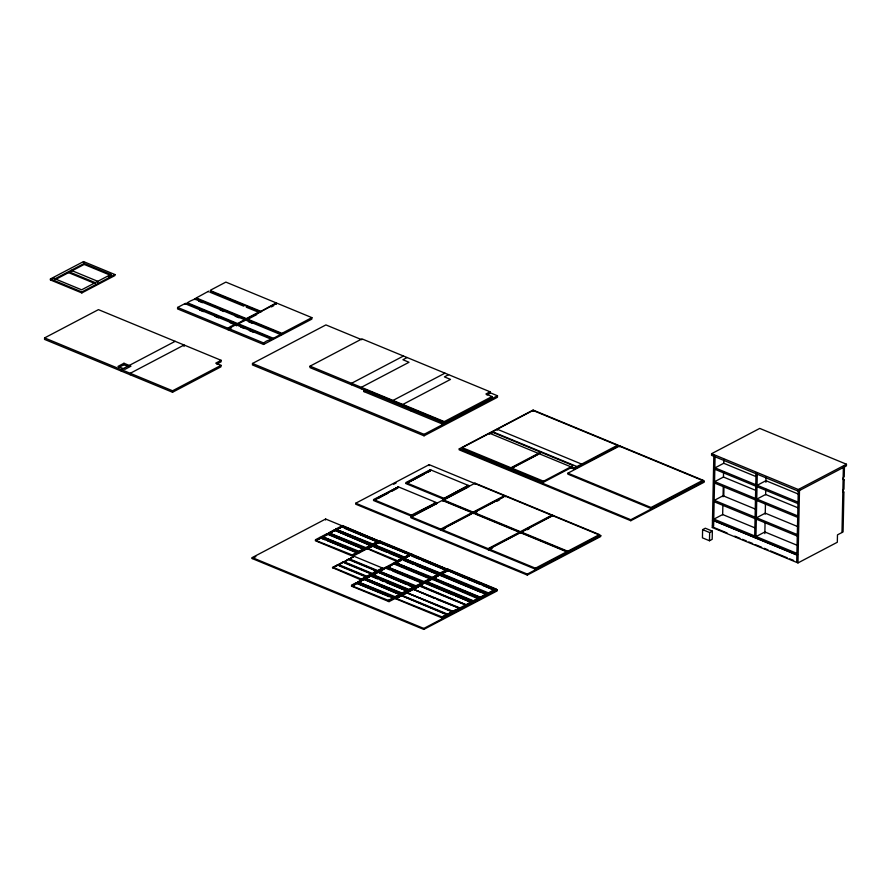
<?xml version="1.0" encoding="UTF-8"?>
<svg xmlns="http://www.w3.org/2000/svg" width="891" height="891" viewBox="0 0 891 891"><rect width="100%" height="100%" fill="white"/><g stroke="black" fill="none" stroke-linecap="round" stroke-linejoin="round"><path stroke-width="1.34" d="M221.146 360.32L98.444 309.634L44.583 337.912L44.55 339.393L172.531 392.252L220.979 366.814L221.013 365.343L215.733 363.16L221.146 360.32L221.124 361.791L216.791 364.074M50.408 279.941L50.431 278.95L83.531 261.575L114.961 274.562L114.939 275.542L81.838 292.927L50.408 279.941L54.084 278.003M54.964 279.785L54.986 278.805L84.233 263.446L110.885 274.45L110.863 275.442L108.424 276.722M71.124 271.298L71.146 270.318L97.798 281.333L97.776 282.313M81.838 292.927L81.861 291.936L114.961 274.562M83.509 262.555L83.531 261.575M56.189 279.15L84.211 264.427L84.233 263.446M121.265 371.079L121.299 369.609L175.159 341.32M119.104 367.27L123.927 364.742L123.96 363.261L130.988 366.168L124.974 369.331L117.935 366.424L123.96 363.261M130.197 374.766L130.231 373.296L184.092 345.006L184.058 346.488M172.531 392.252L172.564 390.781L221.013 365.343M185.116 304.31L185.506 303.33L177.61 307.44L177.576 308.921L227.929 329.715L231.415 327.888M194.917 299.576L197.234 298.608M227.929 329.715L227.962 328.244C233.141 323.979 236.405 325.627 237.63 323.544L187.355 302.74M236.249 325.649L236.561 324.413L228.664 328.534L228.631 330.004L263.58 344.449L311.85 319.101L311.883 317.63L276.934 303.185L247.498 318.644L247.475 319.869L282.425 334.303L282.447 333.078L311.883 317.63M236.059 325.449L229.889 322.542M236.883 325.438L239.122 324.502M361.768 339.716L325.917 324.914L252.498 363.461L252.465 364.942L424.049 435.81L497.468 397.263L497.49 395.782L488.535 392.085M466.494 577.19L497.223 589.887L497.2 590.878L423.782 629.425L252.198 558.557L252.22 557.566L325.638 519.019L381.983 542.285M263.58 344.449L263.613 342.968C268.347 339.048 272.457 340.084 273.281 338.268L238.265 323.745L246.774 319.579L246.796 318.354L258.969 311.984L258.613 313.164M276.199 304.377L276.221 302.895L225.88 282.102L210.465 290.188L210.521 291.368L260.94 312.084L260.963 311.371L210.421 290.611M486.909 394.947L490.072 393.287L490.106 391.806L361.98 338.881L310.046 366.156L310.012 367.627L364.319 390.058M320.237 537.24L320.649 537.908L320.237 537.24L315.414 539.768L315.392 540.759L352.881 556.24L359.196 552.921L358.783 552.253M324.903 539.668L321.061 538.086L315.826 540.436L327.999 533.954L363.784 549.235L327.988 534.444L322.754 536.805L334.916 530.323L370.701 545.604L334.916 530.323M316.249 540.614L352.056 554.904L356.857 552.865L327.454 540.726M321.061 538.086L356.868 552.375M320.949 537.351L321.74 536.449L358.36 552.075M321.361 537.529L322.163 536.627M364.207 548.912L364.619 549.58L364.207 548.912L357.581 552.487L321.796 537.206L357.592 551.997L358.371 551.585M322.319 537.117L322.342 536.137L327.153 533.609L327.565 534.277L327.153 533.609M323.177 536.972L358.973 551.273L363.795 548.745M325.616 519.999L325.638 519.019M327.866 533.72L328.656 532.818L365.711 548.622L366.736 547.987L366.724 548.967L329.236 533.486L329.258 532.506L334.069 529.978L334.481 530.635L334.069 529.978M328.289 533.898L329.08 532.996M371.135 545.281L371.547 545.949L371.135 545.281L364.497 548.856L328.712 534.065L328.656 532.818M329.67 533.163L341.832 526.692L377.617 541.962L344.383 528.24M330.093 533.341L365.9 547.631L370.712 545.103M366.078 576.499L361.256 579.529L366.078 576.499L337.734 564.794L332.488 567.645L361.668 580.186L366.479 577.658M332.488 567.645L337.734 564.794M334.782 530.089L335.573 529.187L374.175 545.626L367.437 548.767L372.26 545.749L402.008 558.033L398.377 560.417M335.205 530.256L335.996 529.354M372.204 544.813L371.424 545.225L335.629 530.435L335.573 529.187M336.163 529.855L336.174 528.864L340.997 526.336L341.409 527.004L340.997 526.336M336.586 529.532L343.347 525.902L379.12 541.171M337.901 565.295L343.158 561.954L371.491 573.659L366.669 576.677L371.491 573.659M343.158 561.954L337.901 564.805M341.71 526.458L342.5 525.545L342.912 526.213M341.832 526.692L337.01 529.711L372.817 544L377.628 541.472M342.133 526.626L342.924 525.723M339.315 528.196L342.478 526.536L342.5 525.545M378.352 541.093L342.556 526.314L378.352 541.093L379.132 540.681M343.347 525.902L342.545 526.804M343.313 562.444L348.57 559.114L376.904 570.819L372.082 573.837L376.904 570.819M343.748 562.132L348.57 559.114M351.5 384.767L351.533 383.297L403.467 356.021M353.983 556.262L349.161 559.281L353.983 556.262L382.328 567.968L377.494 570.986L382.328 567.968M357.714 552.721L352.468 555.572L352.056 554.904M395.359 597.349L395.337 598.329L389.011 601.648L351.533 586.167L351.555 585.187L356.367 582.658L356.779 583.327L356.367 582.658M352.468 555.572L352.881 556.24M389.155 596.703L357.202 583.494L352.39 586.022L351.978 585.354L364.129 579.373L399.914 594.642M352.39 586.022L388.186 600.322L392.998 598.284M355.732 503.215L355.709 504.195L527.294 575.074L600.712 536.516L600.734 535.536L429.15 464.656L355.732 503.215L527.316 574.094L600.734 535.536M357.079 582.77L357.87 581.868L394.925 597.661L395.96 597.037L395.938 598.017L402.253 594.698L402.275 593.718M357.202 583.494L393.009 597.794M361.278 388.81L361.312 387.329L409.025 362.269L402.91 359.741L407.12 357.536M358.427 552.832L358.015 552.175L358.427 552.832L357.703 553.211M357.503 582.948L358.293 582.046M400.349 594.33L400.761 594.999L400.349 594.33L393.722 597.906L357.926 583.115L357.87 581.868M358.973 551.273L359.797 552.598L324.814 538.153M394.691 597.505L358.449 582.536L358.472 581.556L363.294 579.027L363.706 579.685L363.294 579.027M358.884 582.213L365.277 578.292M359.307 582.391L395.114 596.68L399.925 594.152M363.974 391.617L364.007 390.135L365.21 389.501L412.533 409.058L412.5 410.528L411.297 411.163L363.974 391.617L365.176 390.982M408.757 590.399L409.169 591.067L402.855 594.386L364.798 578.237L364.007 578.638L364.419 579.306L371.057 575.742L406.842 591.011L386.382 582.569M364.497 548.856L365.299 547.954M364.129 579.373L396.083 593.061M365.343 549.201L364.931 548.533L365.343 549.201L364.619 549.58M364.419 579.306L364.007 578.638M364.775 579.217L364.798 578.237M400.649 593.774L364.853 578.994L401.418 593.863M365.377 578.905L365.399 577.914L370.21 575.386L370.623 576.054L370.21 575.386M366.134 548.299L366.112 549.279L359.797 552.598M365.811 578.582L372.137 574.773L370.934 575.007L371.347 575.675L377.973 572.1L413.758 587.381L408.646 585.264M371.892 574.818L367.081 577.346L339.159 565.818M406.842 590.521L402.03 593.05L366.234 578.76L371.057 575.742M371.347 575.675L370.934 575.007M371.859 544.902L372.271 545.57L371.859 544.902L378.051 541.65L378.463 542.318L378.051 541.65M371.714 574.595L371.692 575.586L375.445 577.134M414.192 587.058L414.605 587.726L414.192 587.058L407.555 590.633L371.781 575.352L408.345 590.221M398.422 486.887L373.975 500.207L398.422 486.887L373.563 499.539L373.541 500.519L412.221 516.502L436.657 503.671L436.668 502.68L411.809 515.833L411.397 515.165L436.256 502.513M377.127 571.755L377.539 572.423L377.127 571.755L372.315 574.283L372.126 575.263L409.771 590.744L416.097 587.425L416.119 586.445L414.916 586.679L415.329 587.347L414.605 587.726M344.583 562.967L372.494 574.506L377.305 571.977L373.507 570.407M403.5 557.733L402.71 558.145L372.973 545.86L373.062 544.668L371.848 545.392M435.833 502.335L398.845 487.054L373.975 500.207M378.475 541.817L373.663 544.345L373.641 545.337L378.909 542.574M372.315 574.283L408.958 589.419L413.769 586.891M378.775 541.271L379.187 541.94L378.775 541.271L379.555 540.859L379.889 542.229L409.637 554.514L410.417 554.102L404.102 557.421L373.763 544.958L372.973 545.86M374.365 544.646L379.165 542.608L408.924 554.402L379.176 542.118L374.365 544.646L404.113 556.931M382.729 569.126L377.918 571.164L377.84 571.866L386.104 567.834L380.067 571.487L415.874 585.777L421.877 583.115L392.474 570.964M377.973 572.1L406.084 584.206M378.263 572.044L377.851 571.376L378.63 570.964L415.685 586.768L422.312 582.792L423.448 583.082L423.036 582.413L423.448 583.082M378.63 570.964L378.619 571.944L375.456 573.604M415.696 586.267L414.482 587.002L378.697 571.721L414.493 586.512L415.273 586.1M379.221 571.632L379.232 570.652L385.257 567.489L385.669 568.157L385.257 567.489M379.644 571.309L379.232 570.652M410.428 553.612L380.68 541.327L379.889 542.229M372.494 574.506L386.761 566.698L423.381 582.324M387.184 566.876L386.393 567.779L394.223 563.569L388.198 567.222L423.993 581.511L430.008 578.849L394.212 564.059M387.34 567.367L387.362 566.386L393.377 563.223L393.789 563.892L393.377 563.223M387.774 567.044L394.089 563.335L430.854 578.705L422.601 582.736L423.392 581.834M393.844 598.139L388.599 600.98L388.186 600.322M388.599 600.98L389.011 601.648M394.089 563.335L394.88 562.433L432.948 578.582L440.466 574.628L440.054 573.971M393.722 597.906L394.513 597.003M395.303 562.611L394.513 563.513L402.342 559.303L438.127 574.584M394.557 598.251L394.145 597.583L394.557 598.251L393.844 598.629M394.88 562.433L394.936 563.68L395.727 562.778L431.511 578.059M395.459 563.101L395.481 562.121L403.066 558.056L402.376 557.766M395.894 562.778L410.473 555.037L446.257 570.318M446.759 614.846L441.958 616.884L447.182 615.024L442.359 618.042L395.738 598.785L422.223 584.385M397.976 487.689L397.999 486.709M395.749 598.284L441.958 616.884M403.512 557.243L396.751 561.375L367.437 548.767M402.765 405.94L402.799 404.469L450.523 379.41L444.397 376.882L448.607 374.666M400.549 596.257L400.995 595.444L446.77 614.356M447.36 614.534L452.183 611.504L447.36 614.534L452.595 612.173L447.772 615.191L401.162 595.444M401.073 593.952L401.485 594.62L401.073 593.952L407.265 590.7L407.677 591.357L407.265 590.7M402.22 559.069L403.434 558.345L441.067 574.316L448.596 570.363M401.841 594.03L402.454 593.228L402.855 594.386M402.71 558.145L372.984 545.37L373.763 544.958M446.681 569.995L447.093 570.663L446.681 569.995L438.851 574.205L403.055 559.414L403.077 557.566M403.59 558.835L403.679 557.243M447.761 569.527L411.976 554.247L404.035 558.022L403.055 559.414M407.51 482.599L430.721 470.403L430.308 469.735L405.884 482.566L405.862 483.557L444.531 499.528L467.742 487.344M430.732 469.913L406.296 483.234L431.155 470.092L468.989 485.718L468.967 486.698M406.574 592.604L453.196 612.351L459.221 608.698L452.784 611.193L458.798 608.52M411.297 411.163L411.33 409.682L412.533 409.058M408.401 590.978L407.989 590.321L408.401 590.978L407.677 591.357M412.032 409.971L411.998 411.453L442.448 424.027L443.651 423.403L443.685 421.922L413.235 409.348L412.032 409.971L442.482 422.557L443.685 421.922M409.626 554.692L410.038 555.36L409.626 554.692L404.035 558.022M409.637 554.514L379.9 541.728L380.68 541.327M408.958 589.419L409.771 590.744M409.994 553.924L409.292 554.135M472.453 513.439L472.475 512.448L442.727 500.163L411.018 516.813L410.996 517.805L440.744 530.089L471.239 514.074M410.339 554.803L411.13 553.901L411.542 554.57M410.473 555.037L405.65 558.056M410.762 554.982L411.553 554.079M411.13 553.901L411.107 554.881L407.889 556.574M459.4 608.208L495.942 588.929L449.32 569.672L448.529 570.084L495.14 589.831L448.518 570.574L448.607 569.382L446.97 569.939L411.197 554.659L446.981 569.449L447.772 569.037M412.221 516.502L412.243 515.51L436.668 502.68M411.976 554.247L411.185 555.149M434.608 598.462L413.201 589.129M380.468 572.145L416.698 587.113L416.721 586.133L422.724 583.46M419.204 586.456L419.65 585.643L465.425 604.555M419.817 585.643L424.639 582.625L471.25 602.383L455.568 595.901M424.049 435.81L424.071 434.34L497.49 395.782M423.804 582.502L424.84 581.868L424.818 582.848L389.835 568.402M424.216 583.159L424.239 582.179M423.782 629.425L423.804 628.445L497.223 589.887M425.363 582.246L471.974 602.004L425.363 582.246L426.143 581.834L472.765 601.091L466.004 605.223L420.229 586.311L422.646 584.563M426.143 581.834L426.845 583.115M476.485 598.05L431.567 578.994L426.744 581.522L427.145 582.681L472.932 601.592M429.128 465.648L429.15 464.656M430.286 470.726L430.308 469.735M431.522 577.568L430.732 578.471L438.561 574.261L438.973 574.929L438.561 574.261M479.681 597.95L478.901 598.362L431.155 578.148L431.567 578.816L430.854 579.195M431.935 578.237L432.97 577.602L433.059 578.693M432.113 577.747L438.138 574.094M432.28 579.105L432.369 577.914M433.483 578.872L434.162 579.651M439.686 574.728L433.661 578.382L439.686 574.728L486.297 594.475L483.334 593.25M434.084 578.56L479.859 597.46M438.851 574.205L439.631 573.793M439.697 574.55L439.285 573.882L439.697 574.55L438.973 574.929M442.448 424.027L442.482 422.557M440.744 530.089L440.767 529.098L472.475 512.448M446.268 569.828L440.243 572.98L441.179 574.428M440.41 574.35L487.021 594.097L440.41 574.35L441.19 573.938L487.8 593.684M518.562 533.62L488.068 549.636L441.446 530.379L441.468 529.399L473.177 512.737L519.798 531.994L519.787 532.985M442.716 501.143L442.727 500.163M444.253 423.08L444.286 421.61L492.01 396.551L491.977 398.021L444.253 423.08L440.41 421.499M482.554 585.309L494.427 590.21L447.805 570.463L441.791 573.626L442.192 574.784L487.978 593.696L495.942 588.929M504.774 496.465L504.796 495.485L475.048 483.189L443.328 499.851L443.317 500.831L473.054 513.116L503.549 497.1M468.989 485.718L443.707 498.693L468.143 485.372M444.119 498.86L444.531 499.528M442.359 618.042L447.182 615.024M447.817 570.285L447.405 569.616L447.817 570.285L447.093 570.663M447.805 570.463L464.757 577.958M449.32 569.672L448.518 570.574M449.721 570.83L448.218 571.131M453.196 612.351L459.221 608.698M459.233 448.864L459.21 449.844L630.795 520.723L704.213 482.165L704.235 481.185L532.651 410.305L459.233 448.864L630.817 519.731L704.235 481.185M570.14 467.519L573.971 469.1L617.842 446.057L617.864 445.077L533.475 410.216L462.229 447.638L462.206 448.619L510.944 468.755L538.287 454.388M437.125 599.509L459.823 608.386M473.054 513.116L473.076 512.136L504.796 495.485M473.166 513.728L473.177 512.737M475.026 513.929L520.389 532.662L552.097 516.012L552.119 515.031L505.498 495.775L473.778 512.425L473.767 513.405L477.42 511.49M472.341 601.414L471.64 601.625M475.026 484.181L475.048 483.189M472.753 601.592L478.478 598.195M487.811 593.194L480.282 597.638L433.071 578.203L432.28 578.615L478.913 597.872M489.593 434.24L489.605 433.26L573.993 468.109L617.864 445.077M488.068 549.636L488.09 548.656L519.798 531.994M488.769 549.925L488.791 548.945L520.511 532.283L567.133 551.551L567.11 552.531L535.391 569.182L488.769 549.925L492.433 548.01M491.932 433.015L491.955 432.024L540.692 452.16L510.955 467.764L462.229 447.638M492.534 432.692L492.556 431.712L576.945 466.561L576.923 467.552M497.234 430.23L497.256 429.239L581.634 464.1L581.611 465.08M495.507 589.252L494.806 589.452M505.475 496.755L505.498 495.775M510.944 468.755L510.955 467.764M511.668 468.053L543.521 481.218L573.247 465.603L541.394 452.45L511.668 468.053L511.646 469.045L543.499 482.198L572.033 467.207M520.389 532.662L520.4 531.682L552.119 515.031M520.489 533.275L520.511 532.283M521.112 531.972L521.09 532.952L567.712 552.22L599.42 535.558L599.443 534.578L552.821 515.321L521.112 531.972L567.734 551.228L599.443 534.578M527.294 575.074L527.316 574.094M532.629 411.297L532.651 410.305M533.464 411.208L533.475 410.216M535.391 569.182L535.413 568.202L567.133 551.551M543.499 482.198L543.521 481.218M552.799 516.301L552.821 515.321M567.901 473.166L567.879 474.146L650.998 508.483L702.932 481.207L702.954 480.227L619.835 445.89L567.901 473.166L651.02 507.491L702.954 480.227M567.712 552.22L567.734 551.228M573.971 469.1L573.993 468.109M619.813 446.87L619.835 445.89M630.795 520.723L630.817 519.731M650.998 508.483L651.02 507.491M702.609 529.644L702.442 537.841L709.47 540.748L712.176 539.322L712.355 531.125L705.316 528.218L702.609 529.644L709.648 532.551L712.355 531.125M709.47 540.748L709.648 532.551M711.597 453.697L711.564 455.334L798.269 491.153L846.417 465.87L846.45 464.233L759.745 428.415L711.597 453.697L798.303 489.504L846.45 464.233M844.456 466.149L844.234 476.819C842.841 476.006 842.853 481.808 844.178 479.436L843.966 489.204C842.574 488.391 842.596 494.193 843.911 491.821L843.075 531.938L837.473 534.867L837.328 542.251L797.968 562.923L712.321 527.539L713.836 455.123M713.067 525.935L713.19 519.776L712.466 520.155L796.855 555.015M715.072 457.027L713.613 526.425L712.355 525.902M713.947 519.108L713.914 520.589L754.844 537.496L754.877 536.014L713.947 519.108L722.679 514.53L754.644 527.739M714.337 500.33L714.315 501.8L755.234 518.707L755.267 517.237L714.337 500.33L723.069 495.752L756.325 509.485M714.738 481.63L714.705 483.1L755.624 500.007L755.657 498.537L714.738 481.63L723.459 477.041L755.434 490.25M715.028 467.853L714.994 469.323L755.913 486.23L755.947 484.76L715.028 467.853L723.748 463.264L755.724 476.473M722.668 514.809L722.868 505.097M723.047 496.766L723.28 485.662M723.459 477.331L723.57 471.785M723.748 463.454L723.826 459.288M723.77 496.387L723.938 488.056M756.025 472.542L754.666 537.585L755.39 537.206M757.294 473.065L755.924 538.108L756.648 537.73M756.136 536.538L756.114 538.019L797.033 554.926L797.066 553.445L756.136 536.538L764.868 531.96L798.124 545.693M756.537 517.76L756.504 519.23L797.434 536.137L797.456 534.667L756.537 517.76L765.258 513.171L798.514 526.915M756.927 499.06L756.893 500.53L797.824 517.437L797.857 515.967L756.927 499.06L765.647 494.472L797.623 507.681M757.216 485.272L757.183 486.753L798.113 503.66L798.147 502.179L757.216 485.272L765.937 480.695L799.194 494.427M764.834 533.62L765.068 522.516M765.235 514.196L765.469 503.092M765.647 494.761L765.759 489.215M765.904 482.276L766.026 476.718M798.303 489.504L796.699 562.399L797.423 562.021M797.968 562.923L799.505 489.515M841.995 532.506L843.376 466.472M236.171 325.404L239.534 323.622M208.316 291.847L208.617 291.19L196.31 297.928L246.785 318.766M282.425 334.303C279.863 334.392 277.023 336.564 273.437 338.235M185.829 304.343C188.446 300.835 195.285 299.487 196.399 297.973M258.925 312.385L246.295 307.206M185.35 303.798L235.703 324.602M187.333 303.553L237.685 324.357M194.55 298.953L243.611 319.256M236.405 324.892L271.432 339.271M236.46 325.649L238.465 324.591L238.298 323.823M110.885 274.45L81.638 289.809L54.986 278.805M276.221 302.895L260.885 311.371M246.417 320.014L256.842 314.534M271.365 306.916L273.782 305.646M393.02 400.427L444.954 373.162M490.106 391.806L485.885 394.022L492.01 396.551M252.198 558.557L255.873 556.619M393.644 484.281L396.083 483M378.062 498.459L387.83 493.324M391.505 491.398L397.609 488.19M407.933 482.766L423.815 474.424M427.48 472.508L429.919 471.216M315.826 540.436L321.072 537.596M329.236 533.486L332.399 531.827M321.785 537.707L322.575 537.295M328.712 534.065L329.492 533.653M335.629 530.435L336.419 529.532L372.215 544.323M443.707 498.693L468.566 485.539M352.045 555.394L357.291 552.554M358.004 552.665L364.631 549.09M364.92 549.034L371.558 545.459M378.764 541.761L379.978 541.037M371.547 545.949L372.271 545.57M378.463 542.318L379.187 541.94M366.724 548.967L373.039 545.648M379.588 542.775L380.312 542.396M353.549 556.585L348.726 559.604L377.907 571.654M332.911 567.823L348.559 559.604M441.446 530.379L445.11 528.452M496.933 501.243L499.372 499.962M405.305 556.786L408.913 554.893M351.967 585.855L357.213 583.004M351.533 586.167L354.696 584.507M358.449 582.536L361.612 580.876M357.926 583.115L358.705 582.703M364.842 579.484L365.633 578.582L401.429 593.361M371.77 575.853L372.561 574.951L408.356 589.731M373.151 575.118L376.759 573.225M378.686 572.211L379.466 571.799M387.596 567.534L386.805 567.946L422.612 582.246M401.128 560.428L396.317 562.956L432.124 577.245M388.186 600.812L393.432 597.961M394.145 598.073L400.772 594.509M401.061 594.442L407.688 590.867M407.978 590.811L414.616 587.236M423.025 582.903L430.854 578.705M431.155 578.638L438.985 574.439M439.274 574.372L447.104 570.173M447.393 570.106L448.607 569.382M400.761 594.999L401.485 594.62M416.698 587.113L423.147 583.728M425.898 582.28L432.347 578.894M427.936 581.378L430.353 580.119M396.172 598.462L400.983 595.934M409.403 591.513L406.998 592.771L452.784 611.193M419.639 586.144L413.624 589.296L459.411 607.718M426.555 582.502L425.052 583.293L453.029 594.854M431.979 579.662L432.692 579.284M395.738 598.785L399.346 596.881M401.15 595.934L405.962 593.406M410.183 591.201L413.023 589.118L458.809 608.03M413.19 589.619L418.002 587.091M527.182 529.755L529.622 528.474M459.812 608.876L465.826 605.713L465.414 605.045M712.321 527.539L713.034 527.16M247.453 319.067L282.402 333.501M237.786 323.511L244.947 319.346L244.591 320.526M209.797 292.137L243.778 306.17M196.421 298.786L246.774 319.579M246.818 320.582L280.52 334.504M198.693 301.136L202.469 302.695M220.088 309.968L223.864 311.527M235.202 316.216L238.977 317.775M248.466 321.696L252.209 323.244M732.369 527.706L734.93 528.764M738.762 530.345L741.323 531.404M747.716 534.043L751.547 535.625M773.288 544.601L775.838 545.66M788.624 550.939L792.467 552.52M795.017 553.578L797.579 554.636M238.387 324.647L273.337 339.081M199.673 310.068L203.449 311.627M214.787 316.305L218.562 317.864M240.626 326.975L244.368 328.523M249.369 330.594L253.111 332.131M84.211 264.427L110.863 275.442M714.315 527.695L727.101 532.974M734.774 536.137L739.886 538.253M742.448 539.311L746.279 540.893M748.841 541.951L752.672 543.532M755.234 544.59L761.627 547.23M764.177 548.288L768.02 549.87M770.57 550.928L787.198 557.788M789.749 558.846L793.591 560.439M177.61 307.44L227.962 328.244M228.664 328.534L263.613 342.968M310.046 366.156L444.286 421.61M373.284 393.766L377.138 395.359M412.21 409.849L416.064 411.43M364.007 390.135L411.33 409.682M95.27 282.659L68.618 271.644L68.596 272.635L95.248 283.639M50.431 278.95L81.861 291.936M252.498 363.461L424.071 434.34M123.927 364.742L128.616 366.68M406.719 482.922L443.707 498.192M443.328 499.851L473.076 512.136M473.778 512.425L520.4 531.682M44.583 337.912L172.564 390.781M434.162 502.635L436.657 503.671M374.409 499.884L411.397 515.165M411.018 516.813L440.767 529.098M441.468 529.399L488.09 548.656M488.791 548.945L535.413 568.202M384.544 543.343L422.958 559.214M425.519 560.272L463.933 576.132M342.478 526.536L346.22 528.085M411.742 556.062L419.405 559.225M421.966 560.283L444.977 569.783M467.296 579.005L480.015 584.262M376.024 546.317L403.668 557.733M440.243 572.98L404.024 558.512M441.791 573.626L488.413 592.883M335.64 529.945L371.436 544.724M335.562 530.167L339.304 531.715M403.846 558.512L439.642 573.303M373.93 546.929L386.494 552.119M388.999 553.155L401.997 558.523M403.066 558.924L438.862 573.715M403.612 560.328L413.836 564.549M416.398 565.607L436.846 574.049M440.098 575.397L480.795 592.203M367.448 548.277L397.186 560.562M328.723 533.575L364.508 548.366M433.672 577.891L480.294 597.148M394.947 563.19L430.743 577.981M426.744 581.522L473.366 600.779M392.987 570.262L396.729 571.81M385.97 567.6L422.735 582.97M386.093 568.324L389.924 569.917M419.828 585.153L466.015 604.733M349.172 558.791L377.506 570.496M413.591 586.401L416.097 587.425M343.759 561.642L372.093 573.347M371.046 576.232L377.439 578.872M379.989 579.93L383.832 581.511M338.335 564.482L366.68 576.187M452.183 611.504L406.407 592.604L401.596 595.132L447.371 614.033M332.922 567.322L361.256 579.027M357.937 582.625L393.733 597.415M252.22 557.566L423.804 628.445M401.507 558.958L401.919 559.626L401.507 558.958"/></g></svg>
